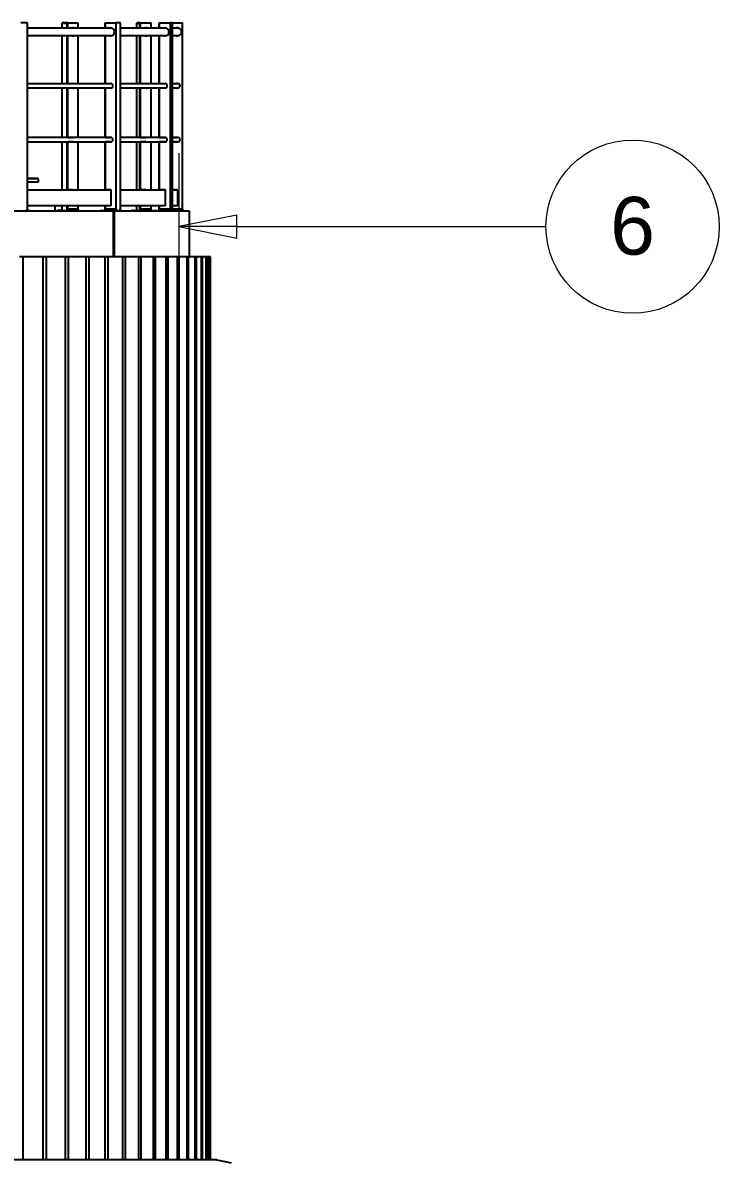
# Model space of a CAD drawing. Header units: millimetres. Extents: x 0 to 89100, y 0 to 63000.
# Drawn here: x 49945 to 54467, y 47789 to 55182 of the extents above; entities that cross this region are included whole.
import ezdxf

# ---------------------------------------------------------------- set-up
doc = ezdxf.new("R2010")
doc.units = ezdxf.units.MM
doc.header["$LTSCALE"] = 150
for name, color, linetype, lineweight in [('Symbol', 7, 'Continuous', 18), ('Visible', 7, 'Continuous', 25), ('Visible Narrow', 7, 'Continuous', 18)]:
    doc.layers.add(name, color=color, linetype=linetype, lineweight=lineweight)
doc.styles.add('Note Text', font='arial.ttf')

# ---------------------------------------------------------------- blocks, each defined once
blk = doc.blocks.new('Balloon7')
at = {"layer": 'Symbol'}
for p, q in [((339.726, 362.228), (339.726, 357.76)), ((342.226, 359.553), (339.726, 359.053)), ((342.226, 358.553), (342.226, 359.553)), ((342.226, 359.053), (339.726, 359.053)), ((339.726, 359.053), (342.226, 358.553)), ((342.226, 359.053), (355.611, 359.053))]:
    blk.add_line(p, q, dxfattribs=at)
at = {"layer": 'Symbol', "flags": 128}
blk.add_lwpolyline([(342.226, 359.553), (339.726, 359.053), (342.226, 358.553), (342.226, 359.553)], dxfattribs=at)
at = {"layer": 'Symbol'}
blk.add_circle((359.361, 359.053), 3.75, dxfattribs=at)
blk.add_solid([(342.226, 359.553), (339.726, 359.053), (342.226, 358.553), (342.226, 359.553)], dxfattribs=at)
at = {"layer": 'Symbol', "insert": (359.361, 359.074), "char_height": 2.5, "attachment_point": 5, "style": 'Note Text'}
blk.add_mtext('6', dxfattribs=at)

msp = doc.modelspace()

# ---------------------------------------------------------------- linework, layer by layer
at = {"layer": 'Visible'}
for p, q in [((49975.48, 55182.02), (49931.48, 55182.02)), ((49975.48, 53971.02), (49975.48, 55182.02)), ((50198.67, 55179.02), (50198.67, 55147.17)), ((50202.33, 55179.02), (50198.67, 55179.02)), ((50237.84, 55182.02), (50201.2, 55182.02)), ((50201.2, 55182.02), (50201.2, 55179.02)), ((50202.33, 55179.02), (50227.57, 55179.02)), ((50227.57, 55179.02), (50231.24, 55179.02)), ((50235.8, 55179.02), (50231.24, 55179.02)), ((50231.24, 55179.02), (50231.24, 55147.17)), ((50236.62, 55179.02), (50235.8, 55179.02)), ((50236.62, 55149.02), (50236.62, 55179.02)), ((50237.84, 55182.02), (50304.52, 55182.02)), ((50237.84, 55149.02), (50237.84, 55182.02)), ((50304.52, 55147.17), (50304.52, 55182.02)), ((50481.31, 55179.02), (50478.17, 55179.02)), ((50478.17, 55179.02), (50478.17, 55147.17)), ((50481.31, 55182.02), (50550.5, 55182.02)), ((50481.31, 55149.02), (50481.31, 55182.02)), ((50579.22, 55182.02), (50550.5, 55182.02)), ((50550.5, 53971.02), (50550.5, 55182.02)), ((50579.22, 53971.02), (50579.22, 55182.02)), ((50684.06, 55179.02), (50684.06, 55147.17)), ((50686.14, 55179.02), (50684.06, 55179.02)), ((50686.14, 55179.02), (50700.47, 55179.02)), ((50708.57, 55182.02), (50687.76, 55182.02)), ((50687.76, 55182.02), (50687.76, 55179.02)), ((50700.47, 55179.02), (50702.55, 55179.02)), ((50707.42, 55179.02), (50702.55, 55179.02)), ((50702.55, 55179.02), (50702.55, 55147.17)), ((50707.88, 55179.02), (50707.42, 55179.02)), ((50707.88, 55149.02), (50707.88, 55179.02)), ((50708.57, 55182.02), (50779.59, 55182.02)), ((50708.57, 55149.02), (50708.57, 55182.02)), ((50779.59, 55147.17), (50779.59, 55182.02)), ((50832.45, 55179.02), (50828.19, 55179.02)), ((50828.19, 55179.02), (50828.19, 55147.17)), ((50832.45, 55182.02), (50904.74, 55182.02)), ((50832.45, 55149.02), (50832.45, 55182.02)), ((50917.19, 55182.02), (50904.74, 55182.02)), ((50904.74, 53971.02), (50904.74, 55182.02)), ((50917.19, 55182.02), (50982, 55182.02)), ((50917.19, 53971.02), (50917.19, 55182.02)), ((50982, 53971.02), (50982, 55182.02)), ((50525.03, 55147.17), (49975.48, 55147.17)), ((49975.48, 55098.87), (50525.03, 55098.87)), ((50198.67, 55098.87), (50198.67, 54786.47)), ((50231.24, 55098.87), (50231.24, 54786.47)), ((50236.62, 55149.02), (50237.84, 55149.02)), ((50237.84, 55097.02), (50236.62, 55097.02)), ((50236.62, 54788.02), (50236.62, 55097.02)), ((50237.84, 55149.02), (50271.18, 55149.02)), ((50237.84, 54788.02), (50237.84, 55097.02)), ((50271.18, 55097.02), (50237.84, 55097.02)), ((50261.68, 55147.17), (50264.61, 55149.02)), ((50263.82, 55098.23), (50263.82, 55098.87)), ((50266.35, 55147.17), (50266.35, 55149.02)), ((50266.35, 55097.52), (50266.35, 55098.87)), ((50304.52, 54786.47), (50304.52, 55098.87)), ((50478.17, 55098.87), (50478.17, 54786.47)), ((50481.31, 55149.02), (50515.91, 55149.02)), ((50481.31, 54788.02), (50481.31, 55097.02)), ((50515.91, 55097.02), (50481.31, 55097.02)), ((50509.76, 55147.17), (50512.79, 55149.02)), ((50513.75, 55149.02), (50510.72, 55147.17)), ((50878.13, 55147.17), (50579.22, 55147.17)), ((50579.22, 55098.87), (50878.13, 55098.87)), ((50684.06, 55098.87), (50684.06, 54786.47)), ((50702.55, 55098.87), (50702.55, 54786.47)), ((50707.88, 55149.02), (50708.57, 55149.02)), ((50708.57, 55097.02), (50707.88, 55097.02)), ((50707.88, 54788.02), (50707.88, 55097.02)), ((50708.57, 55149.02), (50744.08, 55149.02)), ((50708.57, 54788.02), (50708.57, 55097.02)), ((50744.08, 55097.02), (50708.57, 55097.02)), ((50734.98, 55147.17), (50738.09, 55149.02)), ((50779.59, 54786.47), (50779.59, 55098.87)), ((50828.19, 55098.87), (50828.19, 54786.47)), ((50832.45, 55149.02), (50868.59, 55149.02)), ((50832.45, 54788.02), (50832.45, 55097.02)), ((50868.59, 55097.02), (50832.45, 55097.02)), ((50861.19, 55147.17), (50864.37, 55149.02)), ((50864.78, 55149.02), (50861.61, 55147.17)), ((50871.84, 55147.17), (50874.02, 55148.44)), ((50874.32, 55148.37), (50872.26, 55147.17)), ((50917.19, 55149.02), (50945.54, 55149.02)), ((50952.43, 55147.17), (50917.19, 55147.17)), ((50917.19, 55098.87), (50952.43, 55098.87)), ((50945.54, 55097.02), (50917.19, 55097.02)), ((50937.14, 55147.17), (50940.34, 55149.02)), ((50522.2, 54786.47), (49975.48, 54786.47)), ((50236.62, 54788.02), (50237.84, 54788.02)), ((50237.84, 54788.02), (50271.18, 54788.02)), ((50264.85, 54786.47), (50267.3, 54788.02)), ((50266.35, 54786.47), (50266.35, 54787.43)), ((50481.31, 54788.02), (50515.91, 54788.02)), ((50513.04, 54786.47), (50515.59, 54788.02)), ((50516.52, 54788.01), (50514, 54786.47)), ((50875.17, 54786.47), (50579.22, 54786.47)), ((50707.88, 54788.02), (50708.57, 54788.02)), ((50708.57, 54788.02), (50744.08, 54788.02)), ((50738.35, 54786.47), (50740.96, 54788.02)), ((50832.45, 54788.02), (50868.59, 54788.02)), ((50864.63, 54786.47), (50867.29, 54788.02)), ((50867.7, 54788.02), (50865.04, 54786.47)), ((50917.19, 54788.02), (50945.54, 54788.02)), ((50952.43, 54786.47), (50917.19, 54786.47)), ((50940.6, 54786.47), (50943.29, 54788.02)), ((49975.48, 54759.57), (50522.2, 54759.57)), ((50198.67, 54759.57), (50198.67, 54436.47)), ((50231.24, 54759.57), (50231.24, 54436.47)), ((50237.84, 54758.02), (50236.62, 54758.02)), ((50236.62, 54438.02), (50236.62, 54758.02)), ((50237.84, 54438.02), (50237.84, 54758.02)), ((50271.18, 54758.02), (50237.84, 54758.02)), ((50266.35, 54758.9), (50266.35, 54759.57)), ((50304.52, 54436.47), (50304.52, 54759.57)), ((50478.17, 54759.57), (50478.17, 54436.47)), ((50481.31, 54438.02), (50481.31, 54758.02)), ((50515.91, 54758.02), (50481.31, 54758.02)), ((50579.22, 54759.57), (50875.17, 54759.57)), ((50684.06, 54759.57), (50684.06, 54436.47)), ((50702.55, 54759.57), (50702.55, 54436.47)), ((50708.57, 54758.02), (50707.88, 54758.02)), ((50707.88, 54438.02), (50707.88, 54758.02)), ((50708.57, 54438.02), (50708.57, 54758.02)), ((50744.08, 54758.02), (50708.57, 54758.02)), ((50779.59, 54436.47), (50779.59, 54759.57)), ((50828.19, 54759.57), (50828.19, 54436.47)), ((50832.45, 54438.02), (50832.45, 54758.02)), ((50868.59, 54758.02), (50832.45, 54758.02)), ((50917.19, 54759.57), (50952.43, 54759.57)), ((50945.54, 54758.02), (50917.19, 54758.02)), ((50522.2, 54436.47), (49975.48, 54436.47)), ((50236.62, 54438.02), (50237.84, 54438.02)), ((50237.84, 54438.02), (50271.18, 54438.02)), ((50264.85, 54436.47), (50267.3, 54438.02)), ((50266.35, 54436.47), (50266.35, 54437.43)), ((50481.31, 54438.02), (50515.91, 54438.02)), ((50513.04, 54436.47), (50515.59, 54438.02)), ((50516.52, 54438.01), (50514, 54436.47)), ((50875.17, 54436.47), (50579.22, 54436.47)), ((50707.88, 54438.02), (50708.57, 54438.02)), ((50708.57, 54438.02), (50744.08, 54438.02)), ((50738.35, 54436.47), (50740.96, 54438.02)), ((50832.45, 54438.02), (50868.59, 54438.02)), ((50864.63, 54436.47), (50867.29, 54438.02)), ((50867.7, 54438.02), (50865.04, 54436.47)), ((50917.19, 54438.02), (50945.54, 54438.02)), ((50952.43, 54436.47), (50917.19, 54436.47)), ((50940.6, 54436.47), (50943.29, 54438.02)), ((49975.48, 54409.57), (50522.2, 54409.57)), ((50198.67, 54409.57), (50198.67, 54094.02)), ((50231.24, 54409.57), (50231.24, 54094.02)), ((50237.84, 54408.02), (50236.62, 54408.02)), ((50236.62, 54099.02), (50236.62, 54408.02)), ((50271.18, 54408.02), (50237.84, 54408.02)), ((50237.84, 54099.02), (50237.84, 54408.02)), ((50266.35, 54408.9), (50266.35, 54409.57)), ((50304.52, 54094.02), (50304.52, 54409.57)), ((50478.17, 54409.57), (50478.17, 54094.02)), ((50515.91, 54408.02), (50481.31, 54408.02)), ((50481.31, 54099.02), (50481.31, 54408.02)), ((50579.22, 54409.57), (50875.17, 54409.57)), ((50684.06, 54409.57), (50684.06, 54094.02)), ((50702.55, 54409.57), (50702.55, 54094.02)), ((50708.57, 54408.02), (50707.88, 54408.02)), ((50707.88, 54099.02), (50707.88, 54408.02)), ((50744.08, 54408.02), (50708.57, 54408.02)), ((50708.57, 54099.02), (50708.57, 54408.02)), ((50779.59, 54094.02), (50779.59, 54409.57)), ((50828.19, 54409.57), (50828.19, 54094.02)), ((50868.59, 54408.02), (50832.45, 54408.02)), ((50832.45, 54099.02), (50832.45, 54408.02)), ((50917.19, 54409.57), (50952.43, 54409.57)), ((50945.54, 54408.02), (50917.19, 54408.02)), ((49975.48, 54172.02), (50039.01, 54172.02)), ((50044.95, 54147.02), (49975.48, 54147.02)), ((50044.65, 54166.02), (50044.95, 54166.02)), ((50044.95, 54166.02), (50044.95, 54147.02)), ((50516.38, 54094.02), (49975.48, 54094.02)), ((50236.62, 54099.02), (50237.84, 54099.02)), ((50237.84, 54099.02), (50271.63, 54099.02)), ((50258.64, 54094.02), (50258.64, 54099.02)), ((50266.35, 54094.02), (50266.35, 54099.02)), ((50270.41, 54094.02), (50270.41, 54099.02)), ((50271.63, 54099.02), (50271.63, 54094.02)), ((50481.31, 54099.02), (50516.38, 54099.02)), ((50506.6, 54094.02), (50506.6, 54099.02)), ((50507.56, 54099.02), (50507.56, 54094.02)), ((50516.38, 54099.02), (50516.38, 53994.02)), ((50869.09, 54094.02), (50579.22, 54094.02)), ((50707.88, 54099.02), (50708.57, 54099.02)), ((50708.57, 54099.02), (50744.57, 54099.02)), ((50731.74, 54094.02), (50731.74, 54099.02)), ((50743.88, 54094.02), (50743.88, 54099.02)), ((50744.57, 54099.02), (50744.57, 54094.02)), ((50832.45, 54099.02), (50869.09, 54099.02)), ((50857.9, 54094.02), (50857.9, 54099.02)), ((50858.31, 54099.02), (50858.31, 54094.02)), ((50868.55, 54094.02), (50868.55, 54099.02)), ((50868.96, 54099.02), (50868.96, 54094.02)), ((50869.09, 54099.02), (50869.09, 53994.02)), ((50917.19, 54099.02), (50946.04, 54099.02)), ((50951.93, 54094.02), (50917.19, 54094.02)), ((50933.82, 54094.02), (50933.82, 54099.02)), ((50941.79, 54094.02), (50941.79, 54099.02)), ((50941.93, 54099.02), (50941.93, 54094.02)), ((50945.9, 54094.02), (50945.9, 54099.02)), ((50946.04, 54099.02), (50946.04, 54094.02)), ((50951.93, 53994.02), (50951.93, 54094.02)), ((49975.48, 53971.02), (49971.08, 53971.02)), ((49971.08, 53959.02), (49971.08, 53971.02)), ((50515.31, 53994.02), (49975.48, 53994.02)), ((50155.84, 53959.02), (50156.2, 53994.02)), ((50198.67, 53994.02), (50198.67, 53962.03)), ((50231.24, 53994.02), (50231.24, 53962.02)), ((50236.62, 53971.02), (50236.62, 53994.02)), ((50236.62, 53971.02), (50237.84, 53971.02)), ((50237.84, 53971.02), (50237.84, 53994.02)), ((50296.3, 53971.02), (50237.84, 53971.02)), ((50295.17, 53971.02), (50295.17, 53968.02)), ((50296.3, 53971.02), (50304.52, 53971.02)), ((50298.11, 53971.02), (50298.11, 53962.02)), ((50300.85, 53971.02), (50300.85, 53962.02)), ((50304.52, 53971.02), (50304.52, 53994.02)), ((50478.17, 53994.02), (50478.17, 53962.02)), ((50481.31, 53971.02), (50481.31, 53994.02)), ((50541.97, 53971.02), (50481.31, 53971.02)), ((50516.38, 53994.02), (50515.31, 53994.02)), ((50541.97, 53971.02), (50550.5, 53971.02)), ((50544.51, 53971.02), (50544.51, 53968.02)), ((50545.47, 53968.02), (50545.47, 53971.02)), ((50553.37, 53971.02), (50550.5, 53971.02)), ((50550.53, 53971.02), (50550.53, 53959.02)), ((50553.37, 53971.02), (50553.37, 53959.02)), ((50579.22, 53971.02), (50576.35, 53971.02)), ((50576.35, 53959.02), (50576.35, 53971.02)), ((50867.98, 53994.02), (50579.22, 53994.02)), ((50684.06, 53994.02), (50684.06, 53962.03)), ((50702.55, 53994.02), (50702.55, 53962.02)), ((50707.88, 53971.02), (50707.88, 53994.02)), ((50707.88, 53971.02), (50708.57, 53971.02)), ((50708.57, 53971.02), (50708.57, 53994.02)), ((50770.84, 53971.02), (50708.57, 53971.02)), ((50770.65, 53971.02), (50770.65, 53968.02)), ((50770.84, 53971.02), (50779.59, 53971.02)), ((50774.59, 53971.02), (50774.59, 53962.02)), ((50777.51, 53971.02), (50777.51, 53962.02)), ((50779.59, 53971.02), (50779.59, 53994.02)), ((50828.19, 53994.02), (50828.19, 53962.02)), ((50832.45, 53971.02), (50832.45, 53994.02)), ((50895.83, 53971.02), (50832.45, 53971.02)), ((50869.09, 53994.02), (50867.98, 53994.02)), ((50895.83, 53971.02), (50904.74, 53971.02)), ((50897.51, 53971.02), (50897.51, 53968.02)), ((50897.93, 53968.02), (50897.93, 53971.02)), ((50903.02, 53971.02), (50903.02, 53959.02)), ((50905.99, 53971.02), (50904.74, 53971.02)), ((50905.99, 53971.02), (50905.99, 53959.02)), ((50917.19, 53971.02), (50915.95, 53971.02)), ((50915.95, 53959.02), (50915.95, 53971.02)), ((50951.93, 53994.02), (50917.19, 53994.02)), ((50973.01, 53971.02), (50917.19, 53971.02)), ((50973.01, 53971.02), (50982, 53971.02)), ((50973.77, 53971.02), (50973.77, 53968.02)), ((50975.17, 53962.02), (50975.17, 53971.02)), ((50978.58, 53971.02), (50978.58, 53959.02)), ((50981.57, 53971.02), (50981.57, 53959.02)), ((50533.19, 53959.02), (49125.83, 53959.02)), ((49989.04, 53962.02), (49971.08, 53962.02)), ((49989.04, 53962.02), (49989.04, 53959.02)), ((50193.78, 53962.03), (50168.54, 53962.03)), ((50168.54, 53959.03), (50168.54, 53962.03)), ((50193.78, 53959.03), (50168.54, 53959.03)), ((50179.53, 53959.02), (50179.53, 53959.03)), ((50193.78, 53962.03), (50224.83, 53962.03)), ((50193.78, 53959.03), (50193.78, 53962.03)), ((50224.83, 53959.03), (50193.78, 53959.03)), ((50202.33, 53959.03), (50202.33, 53959.02)), ((50205.07, 53959.03), (50205.07, 53959.02)), ((50224.83, 53962.03), (50227.57, 53962.03)), ((50224.83, 53959.03), (50227.57, 53959.03)), ((50227.57, 53959.03), (50227.57, 53962.03)), ((50227.57, 53959.03), (50227.57, 53959.02)), ((50250.37, 53962.02), (50231.24, 53962.02)), ((50250.37, 53962.02), (50314.31, 53962.02)), ((50250.37, 53959.02), (50250.37, 53962.02)), ((50295.17, 53968.02), (50295.17, 53962.02)), ((50314.31, 53962.02), (50314.31, 53959.02)), ((50445.98, 53962.03), (50478.17, 53962.03)), ((50445.98, 53959.03), (50445.98, 53962.03)), ((50463.17, 53959.03), (50445.98, 53959.03)), ((50463.17, 53962.02), (50529.51, 53962.02)), ((50463.17, 53959.02), (50463.17, 53962.02)), ((50529.51, 53962.02), (50542.6, 53962.02)), ((50529.51, 53962.02), (50529.51, 53959.02)), ((50533.19, 53664.02), (50533.19, 53959.02)), ((50533.19, 53959.02), (50538.66, 53959.02)), ((50538.66, 53959.02), (50538.66, 53664.02)), ((51027.43, 53959.02), (50538.66, 53959.02)), ((50542.6, 53962.02), (50544.51, 53962.02)), ((50544.51, 53968.02), (50544.51, 53962.02)), ((50545.47, 53968.02), (50545.47, 53959.02)), ((50585.04, 53962.02), (50576.35, 53962.02)), ((50585.04, 53962.02), (50585.04, 53959.02)), ((50664.47, 53962.03), (50650.14, 53962.03)), ((50650.14, 53959.03), (50650.14, 53962.03)), ((50664.47, 53959.03), (50650.14, 53959.03)), ((50664.47, 53962.03), (50697.55, 53962.03)), ((50664.47, 53959.03), (50664.47, 53962.03)), ((50697.55, 53959.03), (50664.47, 53959.03)), ((50673.19, 53959.02), (50673.19, 53959.03)), ((50686.14, 53959.03), (50686.14, 53959.02)), ((50689.06, 53959.03), (50689.06, 53959.02)), ((50697.55, 53962.03), (50700.47, 53962.03)), ((50697.55, 53959.03), (50700.47, 53959.03)), ((50700.47, 53959.03), (50700.47, 53962.03)), ((50700.47, 53959.03), (50700.47, 53959.02)), ((50713.42, 53962.02), (50702.55, 53962.02)), ((50713.42, 53962.02), (50781.52, 53962.02)), ((50713.42, 53959.02), (50713.42, 53962.02)), ((50770.65, 53968.02), (50770.65, 53962.02)), ((50781.52, 53962.02), (50781.52, 53959.02)), ((50792.79, 53962.03), (50826.46, 53962.03)), ((50792.79, 53959.03), (50792.79, 53962.03)), ((50821.68, 53959.03), (50792.79, 53959.03)), ((50821.68, 53962.02), (50891.01, 53962.02)), ((50821.68, 53959.02), (50821.68, 53962.02)), ((50826.46, 53962.03), (50828.19, 53962.03)), ((50891.01, 53962.02), (50896.68, 53962.02)), ((50891.01, 53962.02), (50891.01, 53959.02)), ((50896.68, 53962.02), (50897.51, 53962.02)), ((50897.51, 53968.02), (50897.51, 53962.02)), ((50897.93, 53968.02), (50897.93, 53959.02)), ((50915.95, 53962.02), (50975.99, 53962.02)), ((50973.77, 53968.02), (50973.77, 53962.02)), ((50975.99, 53962.02), (50975.99, 53959.02)), ((51027.43, 53664.02), (51027.43, 53959.02)), ((49924.05, 53664.02), (49945, 53664.02)), ((49945, 53664.02), (49945, 47799.02)), ((49945, 53664.02), (50077.62, 53664.02)), ((50077.62, 47799.02), (50077.62, 53664.02)), ((50077.62, 53664.02), (50097.32, 53664.02)), ((50097.32, 53664.02), (50097.32, 47799.02)), ((50097.32, 53664.02), (50221.7, 53664.02)), ((50221.7, 47799.02), (50221.7, 53664.02)), ((50221.7, 53664.02), (50240.12, 53664.02)), ((50240.12, 53664.02), (50240.12, 47799.02)), ((50240.12, 53664.02), (50356.09, 53664.02)), ((50356.09, 47799.02), (50356.09, 53664.02)), ((50356.09, 53664.02), (50373.21, 53664.02)), ((50373.21, 53664.02), (50373.21, 47799.02)), ((50373.21, 53664.02), (50480.61, 53664.02)), ((50480.61, 47799.02), (50480.61, 53664.02)), ((50480.61, 53664.02), (50496.41, 53664.02)), ((50496.41, 53664.02), (50496.41, 47799.02)), ((50496.41, 53664.02), (50595.11, 53664.02)), ((50595.11, 47799.02), (50595.11, 53664.02)), ((50595.11, 53664.02), (50609.57, 53664.02)), ((50609.57, 53664.02), (50609.57, 47799.02)), ((50609.57, 53664.02), (50699.43, 53664.02)), ((50699.43, 47799.02), (50699.43, 53664.02)), ((50699.43, 53664.02), (50712.52, 53664.02)), ((50712.52, 53664.02), (50712.52, 47799.02)), ((50712.52, 53664.02), (50793.43, 53664.02)), ((50793.43, 47799.02), (50793.43, 53664.02)), ((50793.43, 53664.02), (50805.14, 53664.02)), ((50805.14, 53664.02), (50805.14, 47799.02)), ((50805.14, 53664.02), (50876.99, 53664.02)), ((50876.99, 47799.02), (50876.99, 53664.02)), ((50876.99, 53664.02), (50887.31, 53664.02)), ((50887.31, 53664.02), (50887.31, 47799.02)), ((50887.31, 53664.02), (50950, 53664.02)), ((50950, 47799.02), (50950, 53664.02)), ((50950, 53664.02), (50958.91, 53664.02)), ((50958.91, 53664.02), (50958.91, 47799.02)), ((50958.91, 53664.02), (51012.37, 53664.02)), ((51012.37, 47799.02), (51012.37, 53664.02)), ((51012.37, 53664.02), (51019.85, 53664.02)), ((51019.85, 53664.02), (51019.85, 47799.02)), ((51019.85, 53664.02), (51064, 53664.02)), ((51064, 47799.02), (51064, 53664.02)), ((51064, 53664.02), (51070.05, 53664.02)), ((51070.05, 53664.02), (51070.05, 47799.02)), ((51070.05, 53664.02), (51104.84, 53664.02)), ((51104.84, 47799.02), (51104.84, 53664.02)), ((51104.84, 53664.02), (51109.45, 53664.02)), ((51109.45, 53664.02), (51109.45, 47799.02)), ((51109.45, 53664.02), (51134.82, 53664.02)), ((51134.82, 47799.02), (51134.82, 53664.02)), ((51134.82, 53664.02), (51137.99, 53664.02)), ((51137.99, 53664.02), (51137.99, 47799.02)), ((51137.99, 53664.02), (51153.92, 53664.02)), ((51153.92, 47799.02), (51153.92, 53664.02)), ((51153.92, 53664.02), (51155.63, 53664.02)), ((51155.63, 53664.02), (51155.63, 47799.02)), ((51155.63, 53664.02), (51162.09, 53664.02)), ((51162.09, 47799.02), (51162.09, 53664.02)), ((51162.09, 53664.02), (51162.36, 53664.02)), ((51162.36, 53664.02), (51162.36, 47799.02)), ((51162.36, 53664.02), (51162.43, 53664.02)), ((51162.43, 47799.02), (51162.43, 53664.02)), ((51204.33, 47799.02), (34934.68, 47799.02)), ((51204.33, 47799.02), (51297.43, 47779.02))]:
    msp.add_line(p, q, dxfattribs=at)
for centre, radius in [((50952.43, 55123.02), 24.15), ((50952.43, 54773.02), 13.45), ((50952.43, 54423.02), 13.45)]:
    msp.add_arc(centre, radius, 270, 90, dxfattribs=at)
for centre, major_axis, ratio, start_param, end_param in [((50270.97, 55123.02), (0, -26), 0.9133653, 5.903675, 6.2618667), ((50269.96, 55123.02), (0, 26), 0.9133653, 5.903675, 6.2831853), ((50269.96, 55123.02), (0, -26), 0.9133653, 0, 0.3795103), ((50269.75, 55123.02), (0, -26), 0.9133653, 0.0257197, 0.3795103), ((50271.18, 55123.02), (0, 26), 0.9133653, 5.903675, 6.2831853), ((50271.18, 55123.02), (0, -26), 0.9133653, 0, 0.3795103), ((50519.4, 55123.02), (0, -26), 0.9477194, 5.903675, 6.2122886), ((50520.35, 55123.02), (0, -26), 0.9477194, 5.903675, 6.1927995), ((50515.91, 55123.02), (0, 26), 0.9477194, 3.1415927, 6.2831853), ((50744.87, 55123.02), (0, -26), 0.9729099, 5.903675, 6.2538589), ((50726.38, 55123.02), (0, -26), 0.9729099, 0.3742471, 0.3795103), ((50727.07, 55123.02), (0, -26), 0.9729099, 0.3595605, 0.3795103), ((50743.39, 55123.02), (0, 26), 0.9729099, 5.903675, 6.2831853), ((50743.39, 55123.02), (0, -26), 0.9729099, 0, 0.3795103), ((50744.08, 55123.02), (0, 26), 0.9729099, 5.903675, 6.2831853), ((50744.08, 55123.02), (0, -26), 0.9729099, 0, 0.3795103), ((50871.27, 55123.02), (0, -26), 0.9903885, 5.903675, 6.231272), ((50871.68, 55123.02), (0, -26), 0.9903885, 5.903675, 6.2232023), ((50868.59, 55123.02), (0, 26), 0.9903885, 3.1415927, 6.2831853), ((50881.92, 55123.02), (0, -26), 0.9903885, 5.903675, 6.0215217), ((50882.33, 55123.02), (0, -26), 0.9903885, 5.903675, 6.0131713), ((50947.3, 55123.02), (0, -26), 0.9988831, 5.903675, 6.2465349), ((50941.29, 55123.02), (0, 26), 0.9988831, 5.903675, 6.2831853), ((50941.43, 55123.02), (0, 26), 0.9988831, 5.903675, 6.2831853), ((50941.29, 55123.02), (0, -26), 0.9988831, 0.116045, 0.3795103), ((50941.43, 55123.02), (0, -26), 0.9988831, 0.1132979, 0.3795103), ((50945.4, 55123.02), (0, 26), 0.9988831, 5.8839452, 6.2831853), ((50945.4, 55123.02), (0, -26), 0.9988831, 0, 0.3992401), ((50943.52, 55123.02), (0, -26), 0.9988831, 0.0728392, 0.3806795), ((50943.66, 55123.02), (0, -26), 0.9988831, 0.0701031, 0.3812205), ((50945.54, 55123.02), (0, 26), 0.9988831, 5.8812612, 6.2831853), ((50945.54, 55123.02), (0, -26), 0.9988831, 0, 0.4019241), ((50269.96, 54773.02), (0, 15), 0.9133653, 5.8245707, 6.2831853), ((50271.18, 54773.02), (0, 15), 0.9133653, 5.8245707, 6.2831853), ((50515.91, 54773.02), (0, 15), 0.9477194, 3.1415927, 6.2831853), ((50743.39, 54773.02), (0, 15), 0.9729099, 5.8245707, 6.2831853), ((50744.08, 54773.02), (0, 15), 0.9729099, 5.8245707, 6.2831853), ((50868.59, 54773.02), (0, 15), 0.9903885, 3.1415927, 6.2831853), ((50941.29, 54773.02), (0, 15), 0.9988831, 5.8245707, 6.162128), ((50941.43, 54773.02), (0, 15), 0.9988831, 5.8245707, 6.1700415), ((50945.4, 54773.02), (0, 15), 0.9988831, 5.8245707, 6.2831853), ((50945.54, 54773.02), (0, 15), 0.9988831, 5.8245707, 6.2831853), ((50270.97, 54773.02), (0, -15), 0.9133653, 5.8245707, 6.2462275), ((50269.96, 54773.02), (0, -15), 0.9133653, 0, 0.4586146), ((50269.75, 54773.02), (0, -15), 0.9133653, 0.0445907, 0.4586146), ((50271.18, 54773.02), (0, -15), 0.9133653, 0, 0.4586146), ((50519.4, 54773.02), (0, -15), 0.9477194, 5.8245707, 6.16009), ((50520.35, 54773.02), (0, -15), 0.9477194, 5.8245707, 6.1260843), ((50744.87, 54773.02), (0, -15), 0.9729099, 5.8245707, 6.2323382), ((50743.39, 54773.02), (0, -15), 0.9729099, 0, 0.4586146), ((50744.08, 54773.02), (0, -15), 0.9729099, 0, 0.4586146), ((50871.27, 54773.02), (0, -15), 0.9903885, 5.8245707, 6.193121), ((50871.68, 54773.02), (0, -15), 0.9903885, 5.8245707, 6.1790892), ((50947.3, 54773.02), (0, -15), 0.9988831, 5.8245707, 6.2196294), ((50941.29, 54773.02), (0, -15), 0.9988831, 0.2020658, 0.4586146), ((50941.43, 54773.02), (0, -15), 0.9988831, 0.1972396, 0.4586146), ((50945.4, 54773.02), (0, -15), 0.9988831, 0, 0.4586146), ((50943.52, 54773.02), (0, -15), 0.9988831, 0.1264799, 0.4586146), ((50943.66, 54773.02), (0, -15), 0.9988831, 0.1217128, 0.4586146), ((50945.54, 54773.02), (0, -15), 0.9988831, 0, 0.4586146), ((50269.96, 54423.02), (0, 15), 0.9133653, 5.8245707, 6.2831853), ((50271.18, 54423.02), (0, 15), 0.9133653, 5.8245707, 6.2831853), ((50515.91, 54423.02), (0, 15), 0.9477194, 3.1415927, 6.2831853), ((50743.39, 54423.02), (0, 15), 0.9729099, 5.8245707, 6.2831853), ((50744.08, 54423.02), (0, 15), 0.9729099, 5.8245707, 6.2831853), ((50868.59, 54423.02), (0, 15), 0.9903885, 3.1415927, 6.2831853), ((50941.29, 54423.02), (0, 15), 0.9988831, 5.8245707, 6.162128), ((50941.43, 54423.02), (0, 15), 0.9988831, 5.8245707, 6.1700415), ((50945.4, 54423.02), (0, 15), 0.9988831, 5.8245707, 6.2831853), ((50945.54, 54423.02), (0, 15), 0.9988831, 5.8245707, 6.2831853), ((50270.97, 54423.02), (0, -15), 0.9133653, 5.8245707, 6.2462275), ((50269.96, 54423.02), (0, -15), 0.9133653, 0, 0.4586146), ((50269.75, 54423.02), (0, -15), 0.9133653, 0.0445907, 0.4586146), ((50271.18, 54423.02), (0, -15), 0.9133653, 0, 0.4586146), ((50519.4, 54423.02), (0, -15), 0.9477194, 5.8245707, 6.16009), ((50520.35, 54423.02), (0, -15), 0.9477194, 5.8245707, 6.1260843), ((50744.87, 54423.02), (0, -15), 0.9729099, 5.8245707, 6.2323382), ((50743.39, 54423.02), (0, -15), 0.9729099, 0, 0.4586146), ((50744.08, 54423.02), (0, -15), 0.9729099, 0, 0.4586146), ((50871.27, 54423.02), (0, -15), 0.9903885, 5.8245707, 6.193121), ((50871.68, 54423.02), (0, -15), 0.9903885, 5.8245707, 6.1790892), ((50947.3, 54423.02), (0, -15), 0.9988831, 5.8245707, 6.2196294), ((50941.29, 54423.02), (0, -15), 0.9988831, 0.2020658, 0.4586146), ((50941.43, 54423.02), (0, -15), 0.9988831, 0.1972396, 0.4586146), ((50945.4, 54423.02), (0, -15), 0.9988831, 0, 0.4586146), ((50943.52, 54423.02), (0, -15), 0.9988831, 0.1264799, 0.4586146), ((50943.66, 54423.02), (0, -15), 0.9988831, 0.1217128, 0.4586146), ((50945.54, 54423.02), (0, -15), 0.9988831, 0, 0.4586146), ((50039.01, 54166.02), (0, 6), 0.9396926, 4.712389, 6.2831853)]:
    msp.add_ellipse(centre, major_axis=major_axis, ratio=ratio, start_param=start_param, end_param=end_param, dxfattribs=at)
at = {"layer": 'Visible Narrow'}
for p, q in [((50041.19, 54166.02), (49978.94, 54166.02)), ((50224.83, 53959.18), (50224.83, 53961.88)), ((50542.6, 53959.17), (50542.6, 53961.87)), ((50544.56, 53968.02), (50545.42, 53968.02)), ((50697.55, 53959.18), (50697.55, 53961.88)), ((50826.46, 53962.02), (50826.46, 53962.03)), ((50896.68, 53959.17), (50896.68, 53961.87)), ((50897.53, 53968.02), (50897.91, 53968.02))]:
    msp.add_line(p, q, dxfattribs=at)

# ---------------------------------------------------------------- block references
at = {"layer": 'Symbol', "xscale": 150, "yscale": 150, "zscale": 150}
msp.add_blockref('Balloon7', (0, 0), dxfattribs=at)

doc.saveas('drawing.dxf')
